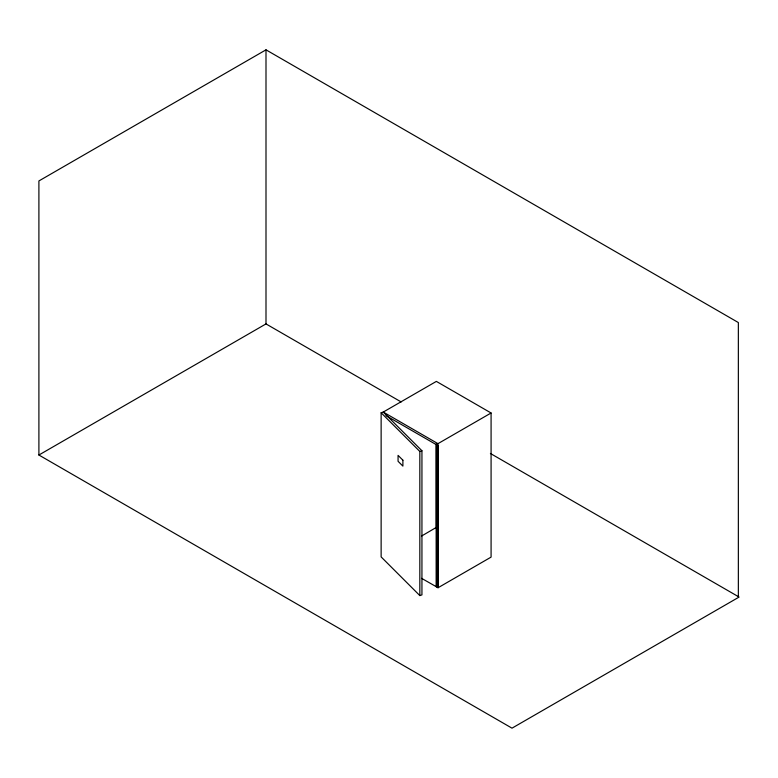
<?xml version="1.0" encoding="UTF-8"?>
<svg xmlns="http://www.w3.org/2000/svg" width="778" height="778" viewBox="0 0 778 778"><rect width="100%" height="100%" fill="white"/><g stroke="black" fill="none" stroke-linecap="round" stroke-linejoin="round"><path stroke-width="1.17" d="M738.351 596.619L738.351 322.549L265.998 49.831L38.9 180.943L38.9 455.023L512.002 728.169L739.1 597.057L490.393 453.457M38.9 455.023L265.998 323.911L401.156 401.944M437.965 443.654L491.083 412.992L491.083 557.116L437.965 587.789L437.965 443.654L383.253 412.058L381.132 412.768L381.132 556.902L419.828 595.588L421.939 594.888L421.939 450.754L383.253 412.058L436.361 381.395L491.083 412.992M437.965 445.629L438.072 587.721L421.598 578.336M421.676 535.984L436.361 527.377M381.132 412.768L419.828 451.454L421.939 450.754M438.072 445.561L436.468 444.637L436.468 586.797M386.005 415.627L436.264 444.637L436.264 586.797M436.361 443.548L436.361 527.503M419.828 451.454L419.828 595.588M265.998 49.831L265.998 323.911M402.897 460.197L398.064 455.363L398.064 461.286L402.897 466.119L402.897 460.197"/></g></svg>
